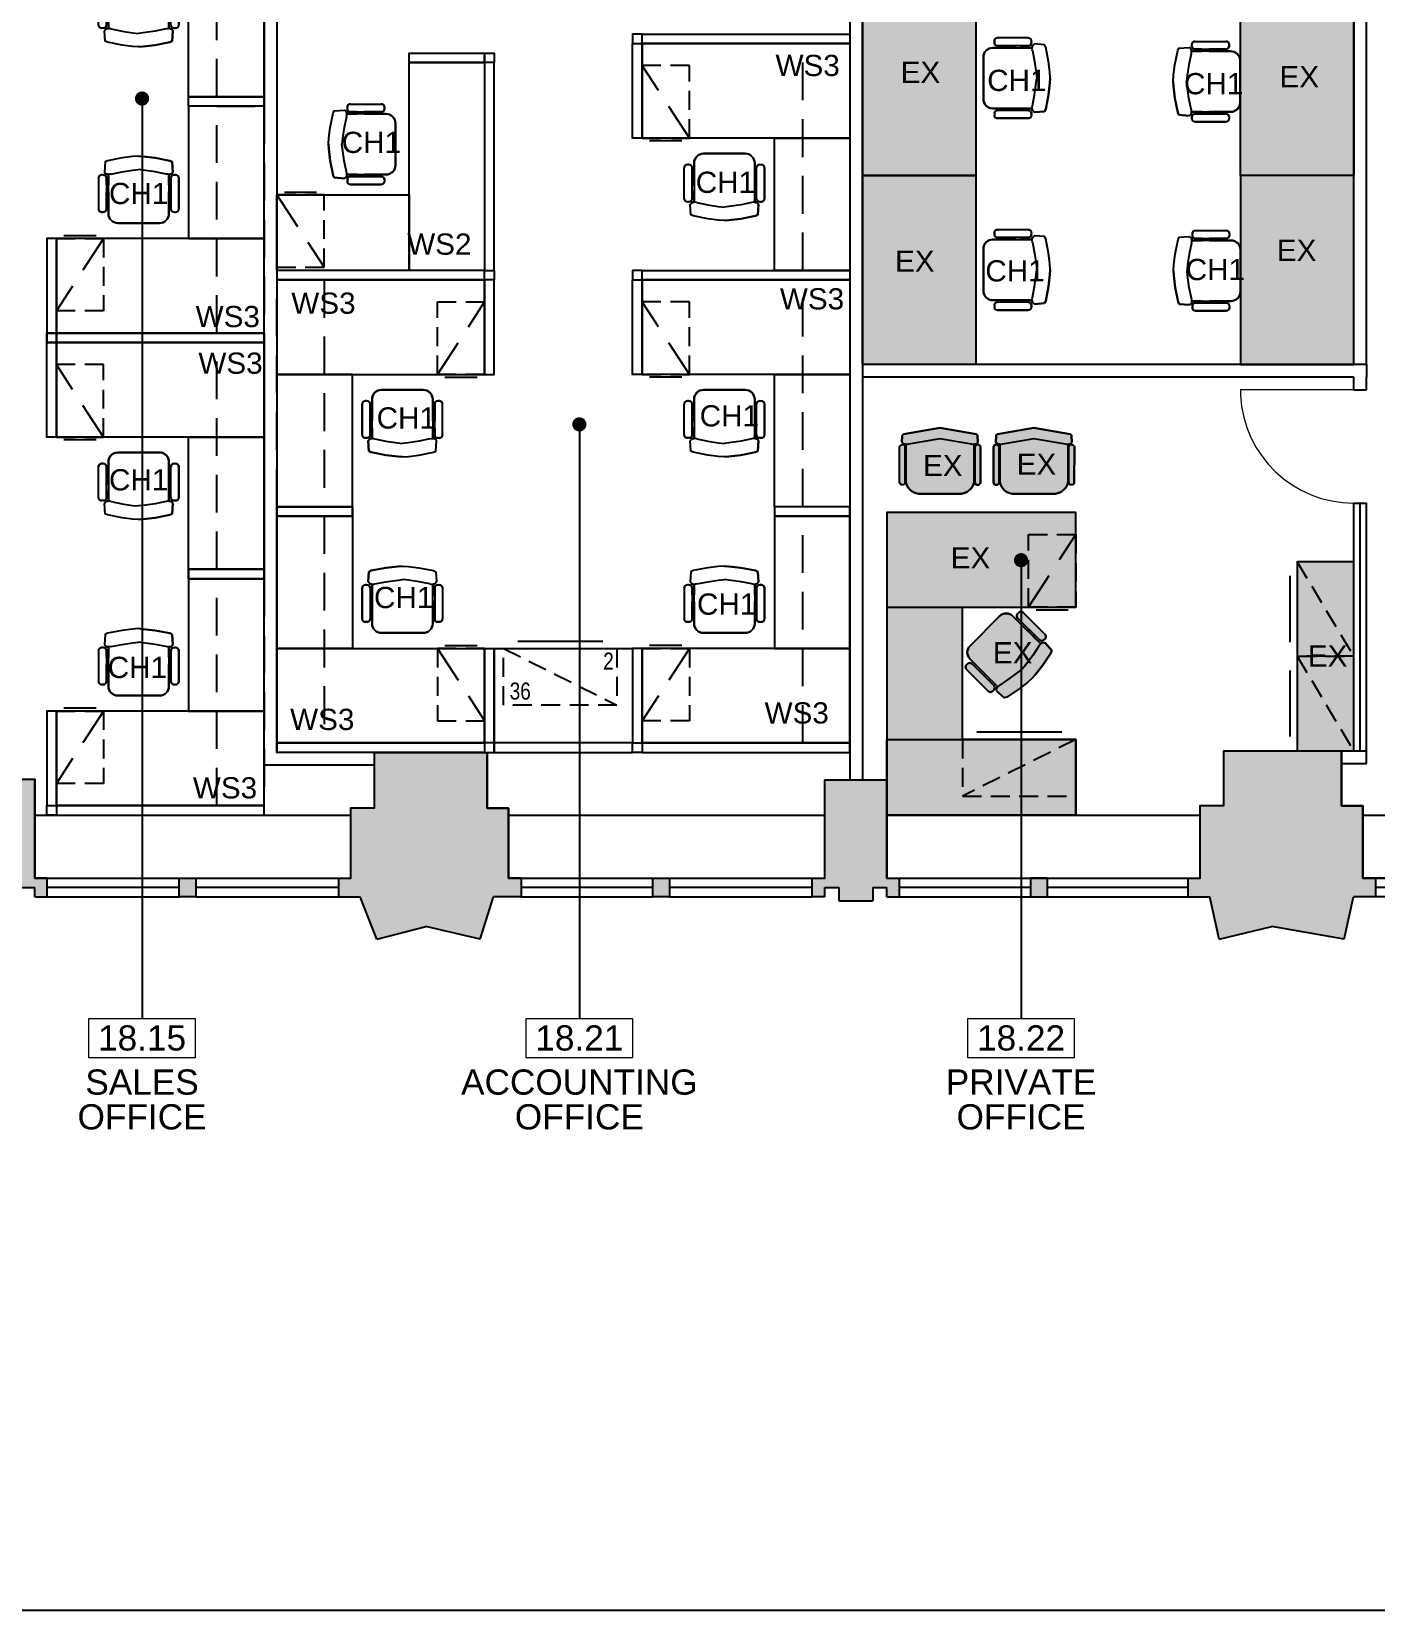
# Model space of a CAD drawing. Extents: x 7058 to 14872, y 5302 to 11550.
# Drawn here: x 7602 to 8028, y 5302 to 5803 of the extents above; entities that cross this region are included whole.
import ezdxf
from ezdxf.enums import TextEntityAlignment as Align

# ---------------------------------------------------------------- set-up
doc = ezdxf.new("R2010")
doc.units = 0
doc.header["$LTSCALE"] = 48
doc.header["$MEASUREMENT"] = 0
doc.linetypes.add('HIDDEN', pattern=[0.375, 0.25, -0.125])
doc.linetypes.add('HIDDEN2', pattern=[0.1875, 0.125, -0.0625])
doc.layers.get('0').update_dxf_attribs({"linetype": 'CONTINUOUS'})
for name, color, linetype in [('A-FURN', 2, 'CONTINUOUS'), ('A-FURN-EX', 9, 'CONTINUOUS'), ('A-NOTE-TAGS', 4, 'CONTINUOUS'), ('CM-18$0$C-Convector', 2, 'CONTINUOUS'), ('CM-18$0$C-Core', 3, 'CONTINUOUS'), ('CM-18$0$C-Glaz', 2, 'CONTINUOUS'), ('CM-18$0$C-Hatch', 1, 'CONTINUOUS'), ('CM-18$0$survey', 212, 'CONTINUOUS'), ('PM-18_1250 BRDWY$0$A-Door', 2, 'CONTINUOUS'), ('PM-18_1250 BRDWY$0$A-Glaz', 5, 'CONTINUOUS'), ('PM-18_1250 BRDWY$0$A-PM-WALL', 4, 'CONTINUOUS'), ('PM-18_1250 BRDWY$0$A-PM-WALL LOW', 1, 'CONTINUOUS')]:
    doc.layers.add(name, color=color, linetype=linetype)
doc.layers.add('A-PM-RMNO', color=1, linetype='CONTINUOUS', lineweight=13)
doc.layers.add('PM-18_1250 BRDWY$0$A-PM-DOOR', color=2, linetype='CONTINUOUS', lineweight=5)
doc.styles.add('ARIAL', font='ARIAL', dxfattribs={"height": 0.2})
doc.styles.add('ROM1-8', font='arial.ttf', dxfattribs={"height": 9})
doc.styles.get("Standard").update_dxf_attribs({"font": 'arial.ttf', "width": 0.8})
doc.styles.add('TMP - ARIAL', font='arial.ttf')
doc.dimstyles.new('DIM1-8', dxfattribs={"dimtxt": 9, "dimasz": 0.125, "dimexe": 0.1875, "dimexo": 0.0625, "dimgap": 0.0625, "dimtad": 0, "dimdec": 0, "dimzin": 11, "dimdsep": 46, "dimlunit": 4, "dimtxsty": 'ROM1-8', "dimblk": 'OBLIQUE', "dimblk1": 'OBLIQUE', "dimblk2": 'T', "dimcen": 0.0625, "dimse1": 1, "dimse2": 1, "dimadec": 0, "dimazin": 0, "dimtfac": 0.0625, "dimtdec": 0, "dimtofl": 0, "dimtmove": 2, "dimatfit": 3, "dimldrblk": 'OBLIQUE', "dimfxl": 1, "dimfrac": 2, "dimtolj": 1, "dimtzin": 0, "dimarcsym": 0})

# ---------------------------------------------------------------- blocks, each defined once
blk = doc.blocks.new('FILE 30X18')
at = {"linetype": 'HIDDEN2'}
blk.add_line((30, -18), (0, 0), dxfattribs=at)
blk.add_line((25.5, -20.35), (4.5, -20.35))
blk.add_lwpolyline([(0, -18), (0, 0), (30, 0), (30, -18)], close=True, dxfattribs=at)
blk = doc.blocks.new('CM-18$0$18th fl survey')
at = {"layer": 'CM-18$0$survey'}
blk.add_lwpolyline([(38.25, -703.5), (58.12, -703.5), (58.12, -734.88), (158.5, -734.88), (158.5, -712.63), (166, -712.63), (166, -695), (201.75, -695), (201.75, -712.75), (208.62, -712.75), (208.62, -734.88), (309, -734.88), (309, -703.75), (328.75, -703.75), (328.75, -734.88), (428.25, -734.88), (428.25, -711.88), (435.75, -711.88), (435.75, -694.5), (473.12, -694.5), (473.12, -712), (479.87, -712), (479.87, -734.88), (579.62, -734.88)], dxfattribs=at)
blk = doc.blocks.new('CM-18')
at = {"layer": 'CM-18$0$C-Hatch'}
for points in [[(7751.19, 5556.24), (7744.32, 5556.24), (7744.32, 5573.99), (7708.57, 5573.99), (7708.57, 5556.36), (7701.07, 5556.36), (7701.07, 5534.11), (7697.14, 5534.11), (7697.14, 5528.11), (7704.07, 5528.11), (7709.37, 5514.68), (7724.9, 5518.68), (7742.17, 5514.68), (7746.38, 5528.11), (7755.12, 5528.11), (7755.12, 5534.11), (7751.19, 5534.11)], [(8022.44, 5556.99), (8015.69, 5556.99), (8015.69, 5574.49), (7978.32, 5574.49), (7978.32, 5557.11), (7970.82, 5557.11), (7970.82, 5534.11), (7966.89, 5534.11), (7966.89, 5528.11), (7973.82, 5528.11), (7976.82, 5514.68), (7993.55, 5518.68), (8016.51, 5514.68), (8019.44, 5528.11), (8026.44, 5528.11), (8026.44, 5534.11), (8022.44, 5534.11)], [(7600.69, 5565.49), (7580.82, 5565.49), (7580.82, 5534.11), (7576.82, 5534.11), (7576.82, 5528.11), (7580.82, 5528.11), (7580.82, 5531.11), (7585.32, 5531.11), (7585.32, 5526.87), (7596.19, 5526.87), (7596.19, 5531.11), (7600.69, 5531.11), (7600.69, 5528.11), (7604.69, 5528.11), (7604.69, 5534.11), (7600.69, 5534.11)], [(7871.32, 5565.24), (7851.57, 5565.24), (7851.57, 5534.11), (7847.57, 5534.11), (7847.57, 5528.11), (7851.57, 5528.11), (7851.57, 5531.11), (7856.07, 5531.11), (7856.07, 5526.87), (7866.82, 5526.87), (7866.82, 5531.11), (7871.32, 5531.11), (7871.32, 5528.11), (7875.32, 5528.11), (7875.32, 5534.11), (7871.32, 5534.11)]]:
    blk.add_hatch(color=256, dxfattribs=at).paths.add_polyline_path(points)
h = blk.add_hatch(color=256, dxfattribs=at)
h.paths.add_polyline_path([(7256.31, 5534.11), (7256.31, 5528.11), (7261.56, 5528.11), (7261.56, 5534.11)])
h.paths.add_polyline_path([(7381.63, 5534.11), (7376.38, 5534.11), (7376.38, 5528.11), (7381.63, 5528.11)])
h.paths.add_polyline_path([(7526.75, 5534.11), (7526.75, 5528.11), (7532, 5528.11), (7532, 5534.11)])
h.paths.add_polyline_path([(7646.56, 5534.11), (7646.56, 5528.11), (7651.81, 5528.11), (7651.81, 5534.11)])
h.paths.add_polyline_path([(7797, 5528.11), (7802.25, 5528.11), (7802.25, 5534.11), (7797, 5534.11)])
h.paths.add_polyline_path([(7916.94, 5534.11), (7916.94, 5528.11), (7922.19, 5528.11), (7922.19, 5534.11)])
h.paths.add_polyline_path([(8073.07, 5534.11), (8067.63, 5534.11), (8067.63, 5528.11), (8073.07, 5528.11)])
h.paths.add_polyline_path([(8192.31, 5534.11), (8187.06, 5534.11), (8187.06, 5528.11), (8192.31, 5528.11)])
h.paths.add_polyline_path([(8337.44, 5534.11), (8337.44, 5528.11), (8342.69, 5528.11), (8342.69, 5534.11)])
h.paths.add_polyline_path([(8457.19, 5528.11), (8462.44, 5528.11), (8462.44, 5534.11), (8457.19, 5534.11)])
h.paths.add_polyline_path([(8607.38, 5534.11), (8607.38, 5528.11), (8612.63, 5528.11), (8612.63, 5534.11)])
at = {"layer": 'CM-18$0$C-Convector'}
for p, q in [((7600.69, 5554.11), (7701.07, 5554.11)), ((7751.19, 5554.11), (7851.57, 5554.11)), ((7871.32, 5554.11), (7970.82, 5554.11)), ((8022.44, 5554.11), (8122.19, 5554.11))]:
    blk.add_line(p, q, dxfattribs=at)
at = {"layer": 'CM-18$0$C-Core'}
for p, q in [((7708.57, 5556.36), (7708.57, 5573.99)), ((7708.57, 5573.99), (7744.32, 5573.99)), ((7744.32, 5556.24), (7744.32, 5573.99)), ((7978.32, 5574.49), (8015.69, 5574.49)), ((7978.32, 5557.11), (7978.32, 5574.49)), ((8015.69, 5556.99), (8015.69, 5574.49)), ((7580.82, 5565.49), (7600.69, 5565.49)), ((7600.69, 5534.11), (7600.69, 5565.49)), ((7851.57, 5565.24), (7871.32, 5565.24)), ((7851.57, 5534.11), (7851.57, 5565.24)), ((7871.32, 5534.11), (7871.32, 5565.24)), ((7701.07, 5556.36), (7708.57, 5556.36)), ((7701.07, 5534.11), (7701.07, 5556.36)), ((7751.19, 5556.24), (7744.32, 5556.24)), ((7751.19, 5534.11), (7751.19, 5556.24)), ((7970.82, 5557.11), (7978.32, 5557.11)), ((7970.82, 5534.11), (7970.82, 5557.11)), ((8022.44, 5556.99), (8015.69, 5556.99)), ((8022.44, 5534.11), (8022.44, 5556.99)), ((7604.69, 5534.11), (7600.69, 5534.11)), ((7604.69, 5528.11), (7604.69, 5534.11)), ((7646.56, 5534.11), (7651.81, 5534.11)), ((7651.81, 5534.11), (7651.81, 5528.11)), ((7697.14, 5534.11), (7697.14, 5528.11)), ((7697.14, 5534.11), (7701.07, 5534.11)), ((7755.12, 5534.11), (7751.19, 5534.11)), ((7755.12, 5534.11), (7755.12, 5528.11)), ((7802.25, 5534.11), (7802.25, 5528.11)), ((7802.25, 5534.11), (7802.25, 5528.11)), ((7847.57, 5528.11), (7847.57, 5534.11)), ((7847.57, 5534.11), (7851.57, 5534.11)), ((7871.32, 5534.11), (7875.32, 5534.11)), ((7875.32, 5528.11), (7875.32, 5534.11)), ((7922.19, 5534.11), (7922.19, 5528.11)), ((7966.89, 5534.11), (7966.89, 5528.11)), ((7966.89, 5534.11), (7970.82, 5534.11)), ((8026.44, 5534.11), (8022.44, 5534.11)), ((8026.44, 5534.11), (8026.44, 5528.11)), ((7596.19, 5531.11), (7600.69, 5531.11)), ((7600.69, 5528.11), (7600.69, 5531.11)), ((7600.69, 5528.11), (7604.69, 5528.11)), ((7697.14, 5528.11), (7704.07, 5528.11)), ((7709.37, 5514.68), (7704.07, 5528.11)), ((7742.17, 5514.68), (7746.38, 5528.11)), ((7755.12, 5528.11), (7746.38, 5528.11)), ((7851.57, 5528.11), (7847.57, 5528.11)), ((7851.57, 5528.11), (7851.57, 5531.11)), ((7851.57, 5531.11), (7856.07, 5531.11)), ((7856.07, 5531.11), (7856.07, 5526.87)), ((7866.82, 5531.11), (7866.82, 5526.87)), ((7866.82, 5531.11), (7871.32, 5531.11)), ((7871.32, 5528.11), (7871.32, 5531.11)), ((7871.32, 5528.11), (7875.32, 5528.11)), ((7966.89, 5528.11), (7973.82, 5528.11)), ((7976.82, 5514.68), (7973.82, 5528.11)), ((8016.51, 5514.68), (8019.44, 5528.11)), ((8026.44, 5528.11), (8019.44, 5528.11)), ((7856.07, 5526.87), (7866.82, 5526.87)), ((7709.37, 5514.68), (7724.9, 5518.68)), ((7742.17, 5514.68), (7724.9, 5518.68)), ((7976.82, 5514.68), (7993.55, 5518.68)), ((8016.51, 5514.68), (7993.55, 5518.68))]:
    blk.add_line(p, q, dxfattribs=at)
for points in [[(7651.81, 5528.11), (7646.56, 5528.11), (7646.56, 5534.11)], [(7802.25, 5528.11), (7797, 5528.11), (7797, 5534.11), (7802.25, 5534.11)], [(7922.19, 5534.11), (7916.94, 5534.11), (7916.94, 5528.11), (7922.19, 5528.11)], [(8822.82, 5301.63), (7431.82, 5301.63)]]:
    blk.add_lwpolyline(points, dxfattribs=at)
at = {"layer": 'CM-18$0$C-Glaz'}
for p, q in [((7604.69, 5534.11), (7646.56, 5534.11)), ((7651.81, 5534.11), (7697.14, 5534.11)), ((7755.12, 5534.11), (7797, 5534.11)), ((7802.25, 5534.11), (7847.57, 5534.11)), ((7875.32, 5534.11), (7916.94, 5534.11)), ((7922.19, 5534.11), (7966.89, 5534.11)), ((8067.63, 5534.11), (8026.44, 5534.11)), ((7604.69, 5528.11), (7646.56, 5528.11)), ((7651.81, 5528.11), (7697.14, 5528.11)), ((7755.12, 5528.11), (7797, 5528.11)), ((7802.25, 5528.11), (7847.57, 5528.11)), ((7875.32, 5528.11), (7916.94, 5528.11)), ((7922.19, 5528.11), (7966.89, 5528.11)), ((8067.63, 5531.11), (8026.44, 5531.11)), ((8067.63, 5528.11), (8026.44, 5528.11))]:
    blk.add_line(p, q, dxfattribs=at)
at = {"layer": 'CM-18$0$C-Glaz', "color": 2}
for p, q in [((7646.56, 5531.11), (7604.69, 5531.11)), ((7697.14, 5531.11), (7651.81, 5531.11)), ((7797, 5531.11), (7755.12, 5531.11)), ((7847.57, 5531.11), (7802.25, 5531.11)), ((7916.94, 5531.11), (7875.32, 5531.11)), ((7966.89, 5531.11), (7922.19, 5531.11))]:
    blk.add_line(p, q, dxfattribs=at)
at = {"layer": 'CM-18$0$survey'}
blk.add_blockref('CM-18$0$18th fl survey', (7542.57, 6268.99), dxfattribs=at)
blk = doc.blocks.new('MGR1')
for p, q in [((-0.99, 0.06), (-2.46, -0.06)), ((-0.99, 0.06), (0.99, -0.06)), ((-11.6, -1.75), (-11.84, -5)), ((-11.84, -5), (-11.59, -5.31)), ((-10.87, -1.4), (-11.6, -1.75)), ((-6.27, -0.49), (-10.87, -1.4)), ((-9.74, -5.63), (-6.28, -4.94)), ((-6.28, -4.94), (-2.4, -4.41)), ((-2.46, -0.06), (-6.27, -0.49)), ((-2.4, -4.41), (-0.99, -4.22)), ((0.93, -4.41), (-0.99, -4.22)), ((4.29, -4.94), (0.93, -4.41)), ((0.99, -0.06), (4.28, -0.49)), ((4.28, -0.49), (8.88, -1.4)), ((7.75, -5.63), (4.29, -4.94)), ((8.88, -1.4), (9.61, -1.75)), ((9.85, -5), (9.6, -5.31)), ((9.61, -1.75), (9.85, -5)), ((-13.74, -6.92), (-13.74, -16.7)), ((-12.24, -5.92), (-12.74, -5.92)), ((-11.59, -5.31), (-11.31, -5.63)), ((-10.62, -9.07), (-11.25, -9.06)), ((-11.24, -6.92), (-11.24, -16.7)), ((-10.63, -5.7), (-10.62, -18.2)), ((8.63, -18.19), (8.63, -5.75)), ((8.63, -9.07), (9.26, -9.06)), ((9.26, -6.92), (9.26, -16.7)), ((9.6, -5.31), (9.32, -5.63)), ((10.26, -5.92), (10.76, -5.92)), ((11.76, -6.92), (11.76, -16.7)), ((-10.62, -11.32), (-11.25, -11.31)), ((8.63, -11.32), (9.26, -11.31)), ((-12.24, -17.7), (-12.74, -17.7)), ((10.26, -17.7), (10.76, -17.7)), ((-7.62, -21.2), (5.63, -21.19))]:
    blk.add_line(p, q)
blk.add_lwpolyline([(-11.6, -1.75), (-10.87, -1.4), (-6.27, -0.49), (-2.46, -0.06), (-0.99, 0.06), (0.99, -0.06), (4.28, -0.49), (8.88, -1.4), (9.61, -1.75), (9.85, -5), (9.6, -5.31), (9.32, -5.63, -0.071348), (8.63, -5.75), (8.63, -9.07), (9.26, -9.06), (9.26, -6.92, -0.414214), (10.26, -5.92), (10.76, -5.92, -0.414214), (11.76, -6.92), (11.76, -16.7, -0.414214), (10.76, -17.7), (10.26, -17.7, -0.414214), (9.26, -16.7), (9.26, -11.31), (8.63, -11.32), (8.63, -18.19, -0.414116), (5.63, -21.19), (-7.62, -21.2, -0.414221), (-10.62, -18.2), (-10.63, -11.32), (-11.24, -11.31), (-11.24, -16.7, -0.414214), (-12.24, -17.7), (-12.74, -17.7, -0.414214), (-13.74, -16.7), (-13.74, -6.92, -0.414214), (-12.74, -5.92), (-12.24, -5.92, -0.414214), (-11.24, -6.92), (-11.24, -9.06), (-10.63, -9.07), (-10.63, -5.75, -0.070757), (-11.31, -5.63), (-11.59, -5.31), (-11.84, -5)], format="xyb", close=True)
for centre, radius, start, end in [((-12.74, -6.92), 1, 90, 180), ((-12.24, -6.92), 1, 0, 90), ((-10.52, -3.31), 2.45, 251.3734, 288.5896), ((8.54, -3.31), 2.45, 251.4104, 288.6266), ((10.26, -6.92), 1, 90, 180), ((10.76, -6.92), 1, 0, 90), ((-12.74, -16.7), 1, 180, 270), ((-12.24, -16.7), 1, 270, 0), ((-7.62, -18.2), 3, 180.0176, 270.0183), ((5.63, -18.19), 3, 270.0183, 0.0176), ((10.26, -16.7), 1, 180, 270), ((10.76, -16.7), 1, 270, 0)]:
    blk.add_arc(centre, radius, start, end)
blk = doc.blocks.new('PED15X23')
at = {"linetype": 'HIDDEN'}
blk.add_line((0, 0), (15, 23), dxfattribs=at)
at = {"linetype": 'Continuous'}
blk.add_line((2.4, -0.89), (12.6, -0.89), dxfattribs=at)
at = {"linetype": 'HIDDEN2'}
blk.add_lwpolyline([(15, 0), (0, 0), (0, 23), (15, 23)], close=True, dxfattribs=at)
blk = doc.blocks.new('FILE 36X18')
at = {"linetype": 'HIDDEN2'}
blk.add_line((36, -18), (0, 0), dxfattribs=at)
blk.add_line((31.5, -20.35), (4.5, -20.35))
blk.add_lwpolyline([(0, -18), (0, 0), (36, 0), (36, -18)], close=True, dxfattribs=at)
blk = doc.blocks.new('PM-18_1250 BRDWY$0$DOOR SINGLE 36 90DGR')
at = {"layer": 'PM-18_1250 BRDWY$0$A-PM-DOOR', "flags": 128}
blk.add_lwpolyline([(4, 0), (4, 36), (5.75, 36, -0.399169), (40, 0)], format="xyb", dxfattribs=at)
at = {"layer": 'PM-18_1250 BRDWY$0$A-PM-WALL'}
for p, q in [((4, 0), (4, -4)), ((40, 0), (40, -4))]:
    blk.add_line(p, q, dxfattribs=at)
blk = doc.blocks.new('PM-18_1250 BRDWY')
at = {"layer": 'PM-18_1250 BRDWY$0$A-Glaz'}
blk.add_line((8023.57, 5574.49), (8023.57, 5653.11), dxfattribs=at)
at = {"layer": 'PM-18_1250 BRDWY$0$A-PM-WALL'}
for p, q in [((7675.57, 5569.99), (7675.57, 6007.11)), ((7679.57, 6003.11), (7679.57, 5573.99)), ((7861.57, 5997.11), (7861.57, 5565.24)), ((7865.57, 5997.11), (7865.57, 5565.24)), ((8025.57, 5697.11), (7865.57, 5697.11)), ((8025.57, 5697.11), (8025.57, 5693.11)), ((8021.57, 5693.11), (7865.57, 5693.11)), ((8021.57, 5689.11), (8021.57, 5693.11)), ((8025.57, 5689.11), (8025.57, 5693.11)), ((8021.57, 5574.49), (8021.57, 5653.11)), ((8025.57, 5570.49), (8025.57, 5653.11)), ((7710.57, 5573.99), (7679.57, 5573.99)), ((8017.69, 5574.49), (8025.57, 5574.49)), ((7710.57, 5569.99), (7675.57, 5569.99)), ((8017.69, 5570.49), (8025.57, 5570.49))]:
    blk.add_line(p, q, dxfattribs=at)
at = {"layer": 'PM-18_1250 BRDWY$0$A-PM-WALL LOW'}
for p, q in [((8021.57, 5697.11), (8021.57, 5831.61)), ((8025.57, 5697.11), (8025.57, 5831.61))]:
    blk.add_line(p, q, dxfattribs=at)
at = {"layer": 'PM-18_1250 BRDWY$0$A-Door', "xscale": -1, "rotation": 90}
blk.add_blockref('PM-18_1250 BRDWY$0$DOOR SINGLE 36 90DGR', (8021.57, 5693.11), dxfattribs=at)
blk = doc.blocks.new('A$C1D8D6E40')
blk.add_lwpolyline([(79.52, 13.48), (79.52, 0.96), (45.77, 0.96), (45.77, 13.48)], close=True)
at = {"style": 'ARIAL'}
for tag, p in [('ROOM_NAME_UPPER', (62.64, 28.3)), ('ROOM_NAME_LOWER', (62.64, 17.26)), ('ROOM_NUMBER', (62.64, 3.32))]:
    blk.add_attdef(tag, text='', height=8, dxfattribs=at).set_placement(p, align=Align.CENTER)
blk = doc.blocks.new('_Oblique')
at = {"color": 0, "linetype": 'ByBlock', "lineweight": -2}
blk.add_line((-0.5, -0.5), (0.5, 0.5), dxfattribs=at)
blk = doc.blocks.new('T')
at = {"lineweight": -3}
for p, q in [((0, 1.5), (0, -1.5)), ((-1.5, 0), (1.5, 0)), ((1.06, 1.06), (-1.06, -1.06))]:
    blk.add_line(p, q, dxfattribs=at)
blk = doc.blocks.new('GUEST1')
blk.add_lwpolyline([(-11.96, -2.52), (-12.07, -4.6), (-11.82, -4.91), (-11.54, -5.23), (-10.95, -5.23), (-10.42, -5.35), (-9.98, -5.23), (0, -3.5), (9.98, -5.23), (10.42, -5.35), (10.95, -5.23), (11.54, -5.23), (11.82, -4.91), (12.07, -4.6), (11.96, -2.52, 0.348248), (11.55, -2.05), (0, 0), (-11.55, -2.05, 0.348248)], format="xyb", close=True)
for points in [[(-12.83, -17.48), (-12.85, -6.19), (-12.83, -17.48, 0.357803), (-12.03, -18.14), (-11.91, -18.14, 0.419294), (-11.09, -17.32), (-11.1, -6.19), (-11.1, -6.19, 0.419294), (-11.91, -5.37), (-12.03, -5.37, 0.419294), (-12.85, -6.19)], [(-10.89, -5.24), (-10.89, -17.32, 0.302147), (-6.86, -20.98), (6.86, -20.99, 0.30471), (10.87, -17.32), (10.87, -5.25)], [(11.08, -17.48), (11.07, -6.19), (11.08, -17.48, 0.357803), (11.88, -18.14), (12.01, -18.14, 0.419294), (12.82, -17.32), (12.82, -6.19), (12.82, -6.19, 0.419294), (12.01, -5.37), (11.88, -5.37, 0.419294), (11.07, -6.19)]]:
    blk.add_lwpolyline(points, format="xyb")

msp = doc.modelspace()

# ---------------------------------------------------------------- hatches: boundary and pattern name
at = {"layer": 'A-FURN-EX'}
h = msp.add_hatch(color=256, dxfattribs=at)
h.dxf.hatch_style = 1
h.paths.add_polyline_path([(7865.57, 5937.11), (7865.57, 5997.11), (7901.57, 5997.11), (7901.57, 5937.11)])
h.paths.add_polyline_path([(7865.57, 5877.11), (7865.57, 5937.11), (7901.57, 5937.11), (7901.57, 5877.11)])
h.paths.add_polyline_path([(7865.57, 5877.11), (7865.57, 5817.11), (7901.57, 5817.11), (7901.57, 5877.11)])
h.paths.add_polyline_path([(7865.57, 5757.11), (7865.57, 5817.11), (7901.57, 5817.11), (7901.57, 5757.11)])
h.paths.add_polyline_path([(7865.57, 5697.11), (7865.57, 5757.11), (7901.57, 5757.11), (7901.57, 5697.11)])
h.paths.add_polyline_path([(8021.57, 5697.11), (8021.57, 5757.11), (7985.57, 5757.11), (7985.57, 5697.11)])
h.paths.add_polyline_path([(8021.57, 5817.11), (8021.57, 5757.11), (7985.57, 5757.11), (7985.57, 5817.11)])
h.paths.add_polyline_path([(8135.19, 5961.86), (8075.19, 5961.86), (8075.19, 5991.86), (8135.19, 5991.86)])
h.paths.add_polyline_path([(8195.19, 5961.86), (8135.19, 5961.86), (8135.19, 5991.86), (8195.19, 5991.86)])
h.paths.add_polyline_path([(8183.19, 5961.86), (8135.19, 5961.86), (8135.19, 5865.86), (8183.19, 5865.86)])
h.paths.add_polyline_path([(8087.19, 5865.86), (8135.19, 5865.86), (8135.19, 5961.86), (8087.19, 5961.86)])
h.paths.add_polyline_path([(8087.19, 5865.86), (8135.19, 5865.86), (8135.19, 5769.86), (8087.19, 5769.86)])
h.paths.add_polyline_path([(8183.19, 5769.86), (8135.19, 5769.86), (8135.19, 5865.86), (8183.19, 5865.86)])
h.paths.add_polyline_path([(8703.01, 5650.44), (8703.01, 5614.44), (8787.01, 5614.44), (8787.01, 5650.44)])
h.paths.add_polyline_path([(8780.31, 5572.11), (8708.31, 5572.11), (8708.31, 5554.11), (8780.31, 5554.11)])
h.paths.add_polyline_path([(8640.57, 5997.79), (8618.57, 5997.79), (8618.57, 5903.79), (8640.57, 5903.79)])
h.paths.add_polyline_path([(8701.57, 5950.79), (8701.57, 5998.79), (8797.57, 5998.79), (8797.57, 5950.79)])
h.paths.add_polyline_path([(8808.57, 6042.2), (8808.57, 6064.2), (8618.57, 6064.2), (8618.57, 6042.2)])
h.paths.add_polyline_path([(8713.57, 6100.79), (8713.57, 6148.79), (8617.57, 6148.79), (8617.57, 6100.79)])
h.paths.add_polyline_path([(8548.97, 6273.58), (8548.97, 6321.58), (8560.97, 6321.58), (8560.97, 6273.58)])
h.paths.add_polyline_path([(8560.35, 6264.66), (8560.35, 6216.66), (8548.35, 6216.66), (8548.35, 6264.66)])
h.paths.add_polyline_path([(8575.57, 5860.49), (8527.57, 5860.49), (8527.57, 5764.49), (8575.57, 5764.49)])
h.paths.add_polyline_path([(8003.57, 5574.49), (8021.57, 5574.49), (8021.57, 5634.49), (8003.57, 5634.49)])
h.paths.add_polyline_path([(8280.82, 5903.49), (8280.82, 5975.49), (8244.82, 5975.49), (8244.82, 5903.49)])
h.paths.add_polyline_path([(8341.57, 6006.24), (8341.57, 5940.24), (8391.57, 5940.24), (8391.57, 6006.24)])
h.paths.add_polyline_path([(8391.57, 5880.24), (8391.57, 5940.24), (8355.57, 5940.24), (8355.57, 5880.24)])
h.paths.add_polyline_path([(8391.57, 5856.24), (8391.57, 5880.24), (8285.07, 5880.24), (8285.07, 5856.24)])
h = msp.add_hatch(color=256, dxfattribs=at)
h.dxf.hatch_style = 1
h.paths.add_polyline_path([(7903.01, 5670.88, 0.434811), (7902.13, 5671.68, 0.44337), (7901.25, 5670.86), (7901.25, 5659.71, 0.433452), (7902.12, 5658.92, 0.381383), (7902.99, 5659.57)])
h.paths.add_polyline_path([(7877.34, 5659.71, 0.433452), (7878.21, 5658.92, 0.381383), (7879.08, 5659.57), (7879.09, 5670.88, 0.434811), (7878.22, 5671.68, 0.44337), (7877.34, 5670.86)])
h.paths.add_polyline_path([(7879.29, 5659.73, 0.30471), (7883.3, 5656.07), (7897.02, 5656.07, 0.302147), (7901.05, 5659.73), (7901.05, 5671.81), (7900.58, 5671.7), (7900.14, 5671.82), (7890.16, 5673.55), (7880.18, 5671.82), (7879.74, 5671.7), (7879.29, 5671.81)])
h.paths.add_polyline_path([(7878.61, 5675, 0.348248), (7878.2, 5674.53), (7878.09, 5672.45), (7878.34, 5672.14), (7878.62, 5671.83), (7879.29, 5671.83), (7879.29, 5671.81), (7879.74, 5671.7), (7880.18, 5671.82), (7890.16, 5673.55), (7900.14, 5671.82), (7900.58, 5671.7), (7901.11, 5671.83), (7901.7, 5671.83), (7901.98, 5672.14), (7902.23, 5672.45), (7902.12, 5674.53, 0.348248), (7901.71, 5675), (7890.16, 5677.05)])
h = msp.add_hatch(color=256, dxfattribs=at)
h.dxf.hatch_style = 1
h.paths.add_polyline_path([(7932.83, 5670.88, 0.434811), (7931.96, 5671.68, 0.44337), (7931.08, 5670.86), (7931.08, 5659.71, 0.433452), (7931.95, 5658.92, 0.381383), (7932.82, 5659.57)])
h.paths.add_polyline_path([(7907.16, 5659.71, 0.433452), (7908.04, 5658.92, 0.381383), (7908.91, 5659.57), (7908.92, 5670.88, 0.434811), (7908.05, 5671.68, 0.44337), (7907.17, 5670.86)])
h.paths.add_polyline_path([(7909.12, 5659.73, 0.30471), (7913.13, 5656.07), (7926.85, 5656.07, 0.302147), (7930.87, 5659.73), (7930.87, 5671.81), (7930.4, 5671.7), (7929.96, 5671.82), (7919.99, 5673.55), (7910.01, 5671.82), (7909.57, 5671.7), (7909.12, 5671.81)])
h.paths.add_polyline_path([(7908.44, 5675, 0.348248), (7908.03, 5674.53), (7907.91, 5672.45), (7908.16, 5672.14), (7908.45, 5671.83), (7909.12, 5671.83), (7909.12, 5671.81), (7909.57, 5671.7), (7910.01, 5671.82), (7919.99, 5673.55), (7929.96, 5671.82), (7930.4, 5671.7), (7930.93, 5671.83), (7931.53, 5671.83), (7931.81, 5672.14), (7932.06, 5672.45), (7931.94, 5674.53, 0.348248), (7931.53, 5675), (7919.99, 5677.05)])
h = msp.add_hatch(color=256, dxfattribs=at)
h.dxf.hatch_style = 1
h.paths.add_polyline_path([(7933.32, 5620.11), (7933.32, 5643.11), (7933.32, 5650.11), (7873.32, 5650.11), (7873.32, 5620.11), (7873.32, 5578.11), (7873.32, 5554.11), (7933.32, 5554.11), (7933.32, 5578.11), (7897.32, 5578.11), (7897.32, 5620.11)])
h = msp.add_hatch(color=256, dxfattribs=at)
h.dxf.hatch_style = 1
h.paths.add_polyline_path([(7921.75, 5609.7, 0.414214), (7923.17, 5609.7), (7923.52, 5610.05, 0.414214), (7923.52, 5611.47), (7916.6, 5618.38, 0.414214), (7915.19, 5618.38), (7914.84, 5618.03, 0.414214), (7914.84, 5616.62)])
h.paths.add_polyline_path([(7899.72, 5607.86, 0.414116), (7899.72, 5603.62), (7904.58, 5598.75), (7908.52, 5594.82, -0.091413), (7909.23, 5595.35), (7912.17, 5597.32), (7914.91, 5599.32), (7916.41, 5600.55), (7917.27, 5601.67), (7919.63, 5604.79), (7921.6, 5607.73, -0.092006), (7922.14, 5608.44), (7913.34, 5617.24, 0.414221), (7909.09, 5617.24)])
h.paths.add_polyline_path([(7900.34, 5602.12, 0.414214), (7898.93, 5602.12), (7898.57, 5601.77, 0.414214), (7898.57, 5600.35), (7905.49, 5593.44, 0.414214), (7906.9, 5593.44), (7907.26, 5593.79, 0.414214), (7907.26, 5595.2)])
h.paths.add_polyline_path([(7916.41, 5600.55), (7914.91, 5599.32), (7912.17, 5597.32), (7909.23, 5595.35, 0.163829), (7908.12, 5594.25), (7908.15, 5593.83), (7908.19, 5593.43), (7910.66, 5591.3), (7911.42, 5591.57), (7915.31, 5594.18), (7917.95, 5596.2), (7919.43, 5597.52), (7920.39, 5598.64), (7922.78, 5601.64), (7925.39, 5605.53), (7925.66, 5606.29), (7923.52, 5608.77), (7923.13, 5608.81), (7922.71, 5608.83, 0.163829), (7921.6, 5607.73), (7919.63, 5604.79), (7917.27, 5601.67)])

# ---------------------------------------------------------------- linework, layer by layer
at = {"layer": 'A-FURN', "linetype": 'HIDDEN'}
for points in [[(7675.57, 5854.11), (7675.57, 5782.11), (7660.57, 5782.11), (7660.57, 5854.11)], [(7861.57, 5798.99), (7861.57, 5726.99), (7846.57, 5726.99), (7846.57, 5798.99)], [(7675.57, 5779.11), (7675.57, 5707.11), (7660.57, 5707.11), (7660.57, 5779.11)], [(7694.57, 5723.99), (7694.57, 5651.99), (7679.57, 5651.99), (7679.57, 5723.99)], [(7861.57, 5723.99), (7861.57, 5651.99), (7846.57, 5651.99), (7846.57, 5723.99)], [(7675.57, 5704.11), (7675.57, 5632.11), (7660.57, 5632.11), (7660.57, 5704.11)], [(7694.57, 5648.99), (7694.57, 5576.99), (7679.57, 5576.99), (7679.57, 5648.99)], [(7861.57, 5648.99), (7861.57, 5576.99), (7846.57, 5576.99), (7846.57, 5648.99)], [(7675.57, 5629.11), (7675.57, 5557.11), (7660.57, 5557.11), (7660.57, 5629.11)]]:
    msp.add_lwpolyline(points, close=True, dxfattribs=at)
at = {"layer": 'A-FURN'}
for points in [[(7651.57, 5824.11), (7675.57, 5824.11), (7675.57, 5782.11), (7651.57, 5782.11)], [(7865.57, 5757.11), (7865.57, 5817.11), (7901.57, 5817.11), (7901.57, 5757.11)], [(8021.57, 5817.11), (8021.57, 5757.11), (7985.57, 5757.11), (7985.57, 5817.11)], [(7795.57, 5801.99), (7792.57, 5801.99), (7792.57, 5798.99), (7795.57, 5798.99)], [(7795.57, 5768.99), (7792.57, 5768.99), (7792.57, 5798.99), (7795.57, 5798.99)], [(7861.57, 5798.99), (7795.57, 5798.99), (7795.57, 5801.99), (7861.57, 5801.99)], [(7861.57, 5768.99), (7795.57, 5768.99), (7795.57, 5798.99), (7861.57, 5798.99)], [(7721.57, 5792.99), (7721.57, 5795.99), (7745.57, 5795.99), (7745.57, 5792.99)], [(7745.57, 5795.99), (7748.57, 5795.99), (7748.57, 5792.99), (7745.57, 5792.99)], [(7745.57, 5792.99), (7745.57, 5726.99), (7721.57, 5726.99), (7721.57, 5792.99)], [(7745.57, 5792.99), (7745.57, 5726.99), (7748.57, 5726.99), (7748.57, 5792.99)], [(7651.57, 5782.11), (7675.57, 5782.11), (7675.57, 5779.11), (7651.57, 5779.11)], [(7651.57, 5737.11), (7675.57, 5737.11), (7675.57, 5779.11), (7651.57, 5779.11)], [(7837.57, 5768.99), (7861.57, 5768.99), (7861.57, 5726.99), (7837.57, 5726.99)], [(7865.57, 5697.11), (7865.57, 5757.11), (7901.57, 5757.11), (7901.57, 5697.11)], [(8021.57, 5697.11), (8021.57, 5757.11), (7985.57, 5757.11), (7985.57, 5697.11)], [(7679.57, 5726.99), (7679.57, 5750.99), (7721.57, 5750.99), (7721.57, 5726.99)], [(7609.57, 5737.11), (7606.57, 5737.11), (7606.57, 5707.11), (7609.57, 5707.11)], [(7675.57, 5737.11), (7609.57, 5737.11), (7609.57, 5707.11), (7675.57, 5707.11)], [(7679.57, 5723.99), (7745.57, 5723.99), (7745.57, 5726.99), (7679.57, 5726.99)], [(7679.57, 5693.99), (7745.57, 5693.99), (7745.57, 5723.99), (7679.57, 5723.99)], [(7745.57, 5726.99), (7748.57, 5726.99), (7748.57, 5723.99), (7745.57, 5723.99)], [(7745.57, 5693.99), (7748.57, 5693.99), (7748.57, 5723.99), (7745.57, 5723.99)], [(7795.57, 5726.99), (7792.57, 5726.99), (7792.57, 5723.99), (7795.57, 5723.99)], [(7795.57, 5693.99), (7792.57, 5693.99), (7792.57, 5723.99), (7795.57, 5723.99)], [(7861.57, 5723.99), (7795.57, 5723.99), (7795.57, 5726.99), (7861.57, 5726.99)], [(7861.57, 5693.99), (7795.57, 5693.99), (7795.57, 5723.99), (7861.57, 5723.99)], [(7609.57, 5707.11), (7606.57, 5707.11), (7606.57, 5704.11), (7609.57, 5704.11)], [(7609.57, 5707.11), (7606.57, 5707.11), (7606.57, 5704.11), (7609.57, 5704.11)], [(7609.57, 5704.11), (7606.57, 5704.11), (7606.57, 5707.11), (7609.57, 5707.11)], [(7609.57, 5674.11), (7606.57, 5674.11), (7606.57, 5704.11), (7609.57, 5704.11)], [(7675.57, 5704.11), (7609.57, 5704.11), (7609.57, 5707.11), (7675.57, 5707.11)], [(7675.57, 5704.11), (7609.57, 5704.11), (7609.57, 5707.11), (7675.57, 5707.11)], [(7675.57, 5707.11), (7609.57, 5707.11), (7609.57, 5704.11), (7675.57, 5704.11)], [(7675.57, 5674.11), (7609.57, 5674.11), (7609.57, 5704.11), (7675.57, 5704.11)], [(7703.57, 5693.99), (7679.57, 5693.99), (7679.57, 5651.99), (7703.57, 5651.99)], [(7837.57, 5693.99), (7861.57, 5693.99), (7861.57, 5651.99), (7837.57, 5651.99)], [(7651.57, 5674.11), (7675.57, 5674.11), (7675.57, 5632.11), (7651.57, 5632.11)], [(7703.57, 5651.99), (7679.57, 5651.99), (7679.57, 5648.99), (7703.57, 5648.99)], [(7703.57, 5648.99), (7679.57, 5648.99), (7679.57, 5651.99), (7703.57, 5651.99)], [(7703.57, 5606.99), (7679.57, 5606.99), (7679.57, 5648.99), (7703.57, 5648.99)], [(7837.57, 5648.99), (7861.57, 5648.99), (7861.57, 5651.99), (7837.57, 5651.99)], [(7837.57, 5606.99), (7861.57, 5606.99), (7861.57, 5648.99), (7837.57, 5648.99)], [(8003.57, 5574.49), (8021.57, 5574.49), (8021.57, 5634.49), (8003.57, 5634.49)], [(7651.57, 5629.11), (7675.57, 5629.11), (7675.57, 5632.11), (7651.57, 5632.11)], [(7651.57, 5632.11), (7675.57, 5632.11), (7675.57, 5629.11), (7651.57, 5629.11)], [(7651.57, 5587.11), (7675.57, 5587.11), (7675.57, 5629.11), (7651.57, 5629.11)], [(7679.57, 5606.99), (7745.57, 5606.99), (7745.57, 5576.99), (7679.57, 5576.99)], [(7745.57, 5606.99), (7748.57, 5606.99), (7748.57, 5576.99), (7745.57, 5576.99)], [(7748.57, 5606.99), (7792.57, 5606.99), (7792.57, 5576.99), (7748.57, 5576.99)], [(7795.57, 5606.99), (7792.57, 5606.99), (7792.57, 5576.99), (7795.57, 5576.99)], [(7861.57, 5606.99), (7795.57, 5606.99), (7795.57, 5576.99), (7861.57, 5576.99)], [(7609.57, 5587.11), (7606.57, 5587.11), (7606.57, 5557.11), (7609.57, 5557.11)], [(7675.57, 5587.11), (7609.57, 5587.11), (7609.57, 5557.11), (7675.57, 5557.11)], [(7679.57, 5576.99), (7745.57, 5576.99), (7745.57, 5573.99), (7679.57, 5573.99)], [(7745.57, 5573.99), (7748.57, 5573.99), (7748.57, 5576.99), (7745.57, 5576.99)], [(7748.57, 5573.99), (7792.57, 5573.99), (7792.57, 5576.99), (7748.57, 5576.99)], [(7795.57, 5573.99), (7792.57, 5573.99), (7792.57, 5576.99), (7795.57, 5576.99)], [(7861.57, 5576.99), (7795.57, 5576.99), (7795.57, 5573.99), (7861.57, 5573.99)], [(7609.57, 5554.11), (7606.57, 5554.11), (7606.57, 5557.11), (7609.57, 5557.11)], [(7675.57, 5557.11), (7609.57, 5557.11), (7609.57, 5554.11), (7675.57, 5554.11)]]:
    msp.add_lwpolyline(points, close=True, dxfattribs=at)
at = {"layer": 'A-FURN', "lineweight": -3}
for points in [[(7873.32, 5620.11), (7933.32, 5620.11), (7933.32, 5650.11), (7873.32, 5650.11)], [(7873.32, 5578.11), (7933.32, 5578.11), (7933.32, 5554.11), (7873.32, 5554.11)]]:
    msp.add_lwpolyline(points, close=True, dxfattribs=at)
at = {"layer": 'A-FURN-EX'}
for points in [[(7883.3, 5656.07), (7897.02, 5656.07, 0.302147), (7901.05, 5659.73), (7901.05, 5671.81), (7901.11, 5671.83), (7901.7, 5671.83), (7901.98, 5672.14), (7902.23, 5672.45), (7902.12, 5674.53, 0.348248), (7901.71, 5675), (7890.16, 5677.05), (7878.61, 5675, 0.348248), (7878.2, 5674.53), (7878.09, 5672.45), (7878.34, 5672.14), (7878.62, 5671.83), (7879.21, 5671.83), (7879.29, 5671.81), (7879.29, 5659.73, 0.30471)], [(7913.13, 5656.07), (7926.85, 5656.07, 0.302147), (7930.87, 5659.73), (7930.87, 5671.81), (7930.93, 5671.83), (7931.53, 5671.83), (7931.81, 5672.14), (7932.06, 5672.45), (7931.94, 5674.53, 0.348248), (7931.53, 5675), (7919.99, 5677.05), (7908.44, 5675, 0.348248), (7908.03, 5674.53), (7907.91, 5672.45), (7908.16, 5672.14), (7908.45, 5671.83), (7909.04, 5671.83), (7909.12, 5671.81), (7909.12, 5659.73, 0.30471)], [(7902.05, 5658.91), (7902.19, 5658.91, 0.359555), (7902.99, 5659.57), (7903.01, 5670.86, 0.414496), (7902.21, 5671.68), (7902.07, 5671.68, 0.412154), (7901.25, 5670.88), (7901.25, 5659.73, 0.414496)], [(7908.91, 5659.57), (7908.92, 5670.86, 0.414496), (7908.12, 5671.68), (7907.98, 5671.68, 0.412154), (7907.17, 5670.88), (7907.16, 5659.73, 0.414496), (7907.96, 5658.91), (7908.1, 5658.91, 0.359555)]]:
    msp.add_lwpolyline(points, format="xyb", close=True, dxfattribs=at)
msp.add_lwpolyline([(7873.32, 5554.11), (7933.32, 5554.11), (7933.32, 5578.11), (7897.32, 5578.11), (7897.32, 5620.11), (7933.32, 5620.11), (7933.32, 5643.11), (7933.32, 5650.11), (7873.32, 5650.11), (7873.32, 5620.11), (7873.32, 5578.11)], close=True, dxfattribs=at)

# ---------------------------------------------------------------- block references
for name, p in [('CM-18', (2, 0)), ('PM-18_1250 BRDWY', (0, 0))]:
    msp.add_blockref(name, p)
at = {"layer": 'A-FURN'}
for name, p, rotation in [('MGR1', (7634.7, 5798), 180), ('MGR1', (7696.05, 5768.04), 90), ('MGR1', (7820.7, 5742.88), 180), ('MGR1', (7820.7, 5667.88), 180), ('MGR1', (7634.7, 5648), 180), ('MGR1', (7918.69, 5596.86), 225), ('FILE 36X18', (7787.57, 5588.99), 180.0000000000029)]:
    msp.add_blockref(name, p, dxfattribs=dict(at, rotation=rotation))
at = {"layer": 'A-FURN', "lineweight": -3, "xscale": -1, "rotation": 270}
for p in [(7925.13, 5789.02), (7925.13, 5728.16)]:
    msp.add_blockref('MGR1', p, dxfattribs=at)
at = {"layer": 'A-FURN', "lineweight": -3, "rotation": 90.00000000000001}
for p in [(7964.27, 5787.94), (7964.39, 5727.89)]:
    msp.add_blockref('MGR1', p, dxfattribs=at)
at = {"layer": 'A-FURN', "ltscale": 4, "extrusion": (0, 0, -1), "zscale": -1}
for p in [(-7810.57, 5768.99), (-7810.57, 5693.99), (-7624.57, 5674.11)]:
    msp.add_blockref('PED15X23', p, dxfattribs=at)
at = {"layer": 'A-FURN', "xscale": -1}
for name, p in [('MGR1', (7634.7, 5763.22)), ('GUEST1', (7890.16, 5677.05)), ('GUEST1', (7919.99, 5677.05))]:
    msp.add_blockref(name, p, dxfattribs=at)
at = {"layer": 'A-FURN', "ltscale": 4, "extrusion": (0, 0, -1), "zscale": -1, "rotation": 180}
for p in [(-7679.57, 5750.99), (-7730.57, 5606.99)]:
    msp.add_blockref('PED15X23', p, dxfattribs=at)
at = {"layer": 'A-FURN', "ltscale": 4, "extrusion": (0, 0, -1), "xscale": -1, "zscale": -1, "rotation": 180}
msp.add_blockref('PED15X23', (-7624.57, 5737.11), dxfattribs=at)
at = {"layer": 'A-FURN', "ltscale": 4}
for p in [(7730.57, 5693.99), (7918.32, 5620.11)]:
    msp.add_blockref('PED15X23', p, dxfattribs=at)
at = {"layer": 'A-FURN', "extrusion": (0, 0, -1), "zscale": -1, "rotation": 180}
msp.add_blockref('MGR1', (-7720.44, 5667.88), dxfattribs=at)
at = {"layer": 'A-FURN', "xscale": -1, "rotation": 270.0000000000021}
for p in [(8021.57, 5604.49), (8021.57, 5574.49)]:
    msp.add_blockref('FILE 30X18', p, dxfattribs=at)
at = {"layer": 'A-FURN'}
msp.add_blockref('MGR1', (7720.44, 5633.1), dxfattribs=at)
at = {"layer": 'A-FURN', "extrusion": (0, 0, -1), "zscale": -1}
for p in [(-7820.7, 5633.1), (-7634.7, 5613.22)]:
    msp.add_blockref('MGR1', p, dxfattribs=at)
at = {"layer": 'A-FURN', "ltscale": 4, "rotation": 180}
for p in [(7810.57, 5606.99), (7624.57, 5587.11)]:
    msp.add_blockref('PED15X23', p, dxfattribs=at)
at = {"layer": 'A-FURN', "ltscale": 4, "xscale": -1, "rotation": 180}
msp.add_blockref('FILE 36X18', (7897.32, 5560.11), dxfattribs=at)
at = {"layer": 'A-PM-RMNO'}
ref = msp.add_blockref('A$C1D8D6E40', (7574.14, 5476.04), dxfattribs=at)
ref.add_attrib('ROOM_NAME_UPPER', 'SALES', dxfattribs={"layer": '0', "height": 8, "style": 'ARIAL'}).set_placement((7636.78, 5465.35), align=Align.CENTER)
ref.add_attrib('ROOM_NAME_LOWER', 'OFFICE', dxfattribs={"layer": '0', "height": 8, "style": 'ARIAL'}).set_placement((7636.78, 5454.31), align=Align.CENTER)
ref.add_attrib('ROOM_NUMBER', '18.15', dxfattribs={"layer": '0', "height": 8, "style": 'ARIAL'}).set_placement((7636.78, 5479.36), align=Align.CENTER)
ref = msp.add_blockref('A$C1D8D6E40', (7712.99, 5476.04), dxfattribs=at)
ref.add_attrib('ROOM_NAME_UPPER', 'ACCOUNTING', dxfattribs={"layer": '0', "height": 8, "style": 'ARIAL'}).set_placement((7775.64, 5465.35), align=Align.CENTER)
ref.add_attrib('ROOM_NAME_LOWER', 'OFFICE', dxfattribs={"layer": '0', "height": 8, "style": 'ARIAL'}).set_placement((7775.64, 5454.31), align=Align.CENTER)
ref.add_attrib('ROOM_NUMBER', '18.21', dxfattribs={"layer": '0', "height": 8, "style": 'ARIAL'}).set_placement((7775.64, 5479.36), align=Align.CENTER)
ref = msp.add_blockref('A$C1D8D6E40', (7853.27, 5476.04), dxfattribs=at)
ref.add_attrib('ROOM_NAME_UPPER', 'PRIVATE', dxfattribs={"layer": '0', "height": 8, "style": 'ARIAL'}).set_placement((7915.91, 5465.35), align=Align.CENTER)
ref.add_attrib('ROOM_NAME_LOWER', 'OFFICE', dxfattribs={"layer": '0', "height": 8, "style": 'ARIAL'}).set_placement((7915.91, 5454.31), align=Align.CENTER)
ref.add_attrib('ROOM_NUMBER', '18.22', dxfattribs={"layer": '0', "height": 8, "style": 'ARIAL'}).set_placement((7915.91, 5479.36), align=Align.CENTER)

# ---------------------------------------------------------------- texts
at = {"layer": 'A-FURN', "char_height": 5.4, "attachment_point": 1}
for s, insert in [('2', (7783.21, 5605.69)), ('36', (7753.51, 5596.17))]:
    msp.add_mtext_dynamic_manual_height_columns(s, width=1.6154, gutter_width=30, heights=[0], dxfattribs=dict(at, insert=insert))
at = {"layer": 'A-NOTE-TAGS', "char_height": 6.7412, "attachment_point": 4, "style": 'TMP - ARIAL'}
for s, insert in [('WS3^I^I^I^I^I', (7837.94, 5792.01)), ('EX^I^I^I^I^I', (7877.69, 5789.88)), ('CH1^I^I^I^I^I', (7905.15, 5787.27)), ('CH1^I^I^I^I^I', (7967.66, 5786.23)), ('EX^I^I^I^I^I', (7997.98, 5788.48)), ('CH1^I^I^I^I^I', (7700.17, 5767.59)), ('CH1^I^I^I^I^I', (7626.28, 5751.37)), ('CH1^I^I^I^I^I', (7812.6, 5754.92)), ('WS2^I^I^I^I^I', (7720.98, 5735.3)), ('EX^I^I^I^I^I', (7997.14, 5733.38)), ('EX^I^I^I^I^I', (7875.89, 5729.93)), ('CH1^I^I^I^I^I', (7904.56, 5726.81)), ('CH1^I^I^I^I^I', (7968.2, 5727.23)), ('WS3^I^I^I^I^I', (7684.18, 5716.55)), ('WS3^I^I^I^I^I', (7839.32, 5717.92)), ('WS3^I^I^I^I^I', (7653.79, 5712.3)), ('WS3^I^I^I^I^I', (7654.66, 5697.5)), ('CH1^I^I^I^I^I', (7711.27, 5680.11)), ('CH1^I^I^I^I^I', (7813.86, 5680.78)), ('EX^I^I^I^I^I', (7884.77, 5665.06)), ('EX^I^I^I^I^I', (7914.52, 5665.48)), ('CH1^I^I^I^I^I', (7626.28, 5660.48)), ('EX^I^I^I^I^I', (7893.57, 5635.76)), ('CH1^I^I^I^I^I', (7710.44, 5623.12)), ('CH1^I^I^I^I^I', (7813.01, 5621.03)), ('EX^I^I^I^I^I', (7906.98, 5605.62)), ('CH1^I^I^I^I^I', (7625.88, 5600.93)), ('EX^I^I^I^I^I', (8007, 5604.62)), ('WS3^I^I^I^I^I', (7834.47, 5586.48)), ('WS3^I^I^I^I^I', (7683.8, 5584.42)), ('WS3^I^I^I^I^I', (7652.91, 5562.7))]:
    msp.add_mtext(s, dxfattribs=dict(at, insert=insert))

# ---------------------------------------------------------------- leaders
at = {"layer": 'A-PM-RMNO', "lineweight": -3}
for points in [[(7636.78, 5781.54), (7636.78, 5524.22), (7636.78, 5489.52)], [(7775.64, 5678.13), (7775.64, 5524.22), (7775.64, 5489.52)], [(7915.91, 5635.01), (7915.91, 5524.22), (7915.91, 5489.52)]]:
    msp.add_leader(points, dimstyle='DIM1-8', override={"dimasz": 4.5, "dimgap": 2, "dimldrblk": 'Dot'}, dxfattribs=at)

doc.saveas('drawing.dxf')
